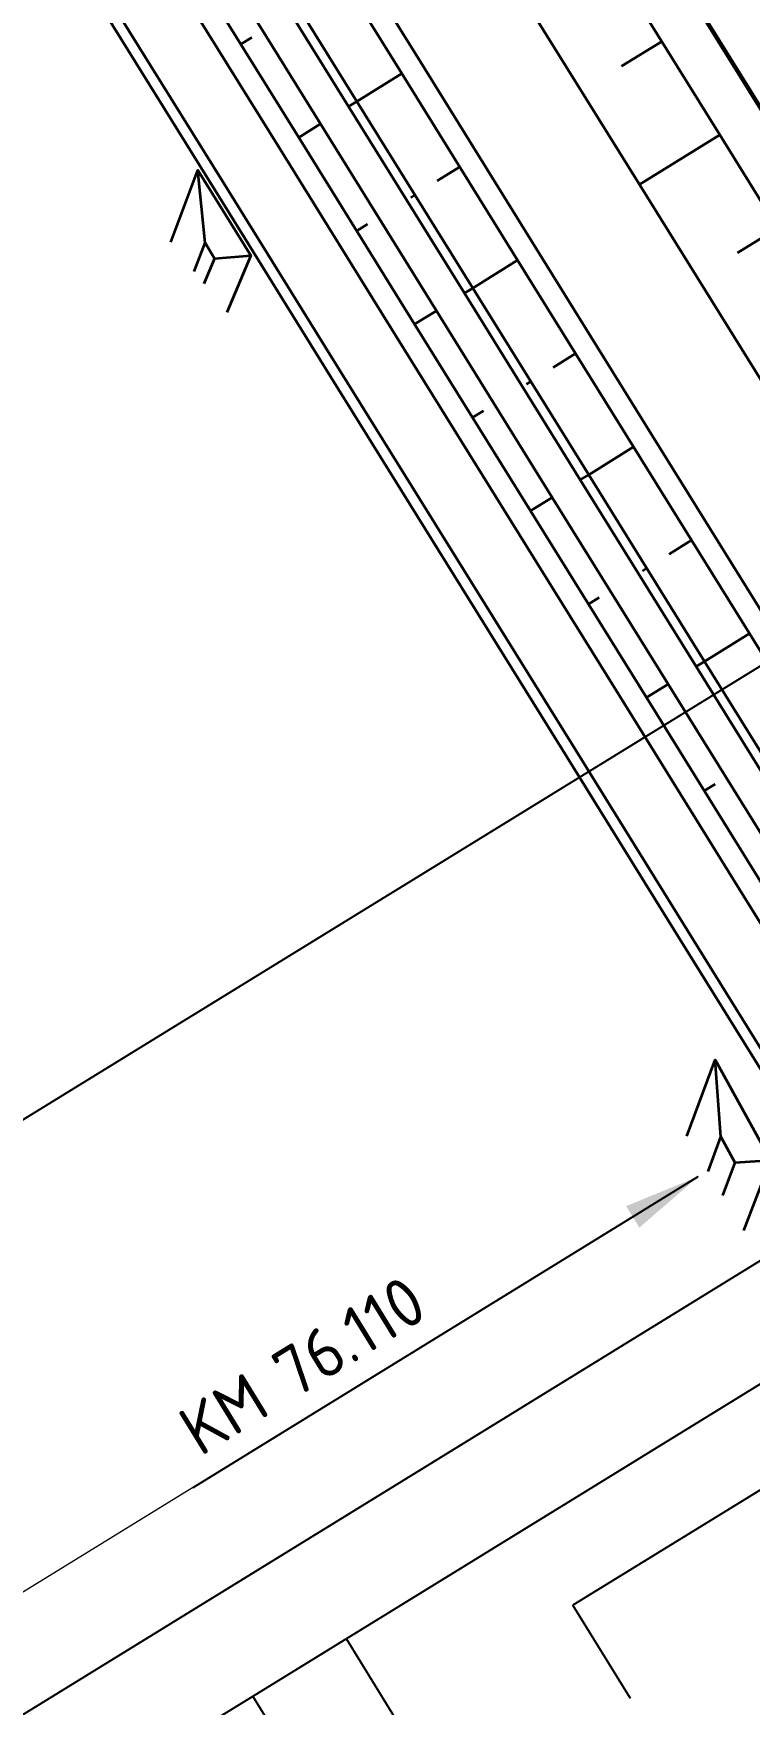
# Model space of a CAD drawing. Header units: metres. Extents: x 134219 to 139178, y 438661 to 444352.
# Drawn here: x 136217.9 to 136250.5, y 441742.7 to 441818.7 of the extents above; entities that cross this region are included whole.
import ezdxf

# ---------------------------------------------------------------- set-up
doc = ezdxf.new("R2010")
doc.units = ezdxf.units.M
doc.linetypes.add('13strp', pattern=[4, 1, -3])
for name, color, linetype, lineweight in [('N-WE-AM-KILOMETRERING-S', 7, 'Continuous', 25), ('Utd-ondergr-nw', 8, '13strp', 35), ('X-XX-AL-AANPIJLING-G', 7, 'Continuous', 18), ('X-XX-AL-AANPIJLING-S', 7, 'Continuous', 25)]:
    doc.layers.add(name, color=color, linetype=linetype, lineweight=lineweight)
doc.layers.add('N-WE-KL-MONITORING-T25', color=2, linetype='Continuous')
doc.styles.add('ISO18', font='NLCS-ISO.ttf')
doc.styles.add('ISO25', font='NLCS-ISO.ttf')
doc.dimstyles.new('UTD', dxfattribs={"dimtxt": 1.8, "dimasz": 1.8, "dimexe": 0, "dimexo": 0, "dimgap": 0.5, "dimtad": 1, "dimdec": 1, "dimzin": 1, "dimdsep": 46, "dimtxsty": 'ISO18', "dimcen": 2.5, "dimclrd": 256, "dimclre": 256, "dimclrt": 1, "dimadec": 0, "dimazin": 0, "dimtfac": 1, "dimtdec": 1, "dimtmove": 0, "dimatfit": 3, "dimfxl": 0, "dimlwd": -1, "dimlwe": -1, "dimarcsym": 0})

# ---------------------------------------------------------------- blocks, each defined once
blk = doc.blocks.new('SAL-AM_KILOMETRERING-SO')
blk.add_lwpolyline([(-37, 0), (-28, 0), (-10, 0)])
at = {"style": 'ISO25'}
blk.add_text('KM', height=2.25, dxfattribs=at).set_placement((-36, 1))
blk.add_attdef('KM', (-31, 1), '', height=2.25, dxfattribs=at)

msp = doc.modelspace()

# ---------------------------------------------------------------- linework, layer by layer
at = {"layer": 'Utd-ondergr-nw', "linetype": 'Continuous', "flags": 128}
for points in [[(136181.91, 441901.856), (136187.185, 441893.36), (136192.46, 441884.864), (136197.735, 441876.369), (136203.01, 441867.873), (136208.285, 441859.378), (136213.56, 441850.882), (136218.835, 441842.386), (136224.11, 441833.891), (136229.385, 441825.395), (136234.66, 441816.9), (136239.935, 441808.404), (136245.209, 441799.908), (136250.484, 441791.413), (136255.759, 441782.917), (136261.034, 441774.422), (136266.309, 441765.926), (136271.584, 441757.431), (136276.859, 441748.935), (136282.134, 441740.439)], [(136179.489, 441900.352), (136184.764, 441891.857), (136190.039, 441883.361), (136195.314, 441874.865), (136200.589, 441866.37), (136205.864, 441857.874), (136211.139, 441849.379), (136216.414, 441840.883), (136221.688, 441832.388), (136226.963, 441823.892), (136232.238, 441815.396), (136237.513, 441806.901), (136242.788, 441798.405), (136248.063, 441789.91), (136253.338, 441781.414), (136258.613, 441772.918), (136263.888, 441764.423), (136269.163, 441755.927), (136274.438, 441747.432), (136279.713, 441738.936)], [(136179.871, 441900.59), (136185.146, 441892.094), (136190.421, 441883.598), (136195.696, 441875.103), (136200.971, 441866.607), (136206.246, 441858.112), (136211.521, 441849.616), (136216.796, 441841.12), (136222.071, 441832.625), (136227.346, 441824.129), (136232.621, 441815.634), (136237.896, 441807.138), (136243.171, 441798.643), (136248.445, 441790.147), (136253.72, 441781.651), (136258.995, 441773.156), (136264.27, 441764.66), (136269.545, 441756.165), (136274.82, 441747.669), (136280.095, 441739.173)], [(136198.238, 441900.223), (136203.513, 441891.727), (136208.788, 441883.232), (136214.063, 441874.736), (136219.338, 441866.24), (136224.613, 441857.745), (136229.888, 441849.249), (136235.163, 441840.754), (136240.437, 441832.258), (136245.712, 441823.762), (136250.987, 441815.267), (136256.262, 441806.771), (136261.537, 441798.276), (136266.812, 441789.78), (136272.087, 441781.284), (136277.362, 441772.789), (136282.637, 441764.293), (136287.912, 441755.798), (136293.187, 441747.302), (136298.462, 441738.806)], [(136198.297, 441900.26), (136203.572, 441891.764), (136208.847, 441883.268), (136214.122, 441874.773), (136219.397, 441866.277), (136224.672, 441857.782), (136229.947, 441849.286), (136235.222, 441840.791), (136240.497, 441832.295), (136245.772, 441823.799), (136251.047, 441815.304), (136256.322, 441806.808), (136261.597, 441798.313), (136266.872, 441789.817), (136272.147, 441781.321), (136277.422, 441772.826), (136282.696, 441764.33), (136287.971, 441755.835), (136293.246, 441747.339), (136298.521, 441738.843)], [(136178.215, 441899.561), (136183.49, 441891.065), (136188.765, 441882.57), (136194.039, 441874.074), (136199.314, 441865.579), (136204.589, 441857.083), (136209.864, 441848.587), (136215.139, 441840.092), (136220.414, 441831.596), (136225.689, 441823.101), (136230.964, 441814.605), (136236.239, 441806.109), (136241.514, 441797.614), (136246.789, 441789.118), (136252.064, 441780.623), (136257.339, 441772.127), (136262.614, 441763.632), (136267.889, 441755.136), (136273.164, 441746.64), (136278.438, 441738.145)], [(136177.221, 441898.944), (136182.496, 441890.448), (136187.771, 441881.953), (136193.046, 441873.457), (136198.32, 441864.961), (136203.595, 441856.466), (136208.87, 441847.97), (136214.145, 441839.475), (136219.42, 441830.979), (136224.695, 441822.484), (136229.97, 441813.988), (136235.245, 441805.492), (136240.52, 441796.997), (136245.795, 441788.501), (136251.07, 441780.006), (136256.345, 441771.51), (136261.62, 441763.014), (136266.895, 441754.519), (136272.17, 441746.023), (136277.445, 441737.528)], [(136196.386, 441899.073), (136201.661, 441890.577), (136206.936, 441882.082), (136212.211, 441873.586), (136217.486, 441865.09), (136222.761, 441856.595), (136228.036, 441848.099), (136233.311, 441839.604), (136238.585, 441831.108), (136243.86, 441822.612), (136249.135, 441814.117), (136254.41, 441805.621), (136259.685, 441797.126), (136264.96, 441788.63), (136270.235, 441780.135), (136275.51, 441771.639), (136280.785, 441763.143), (136286.06, 441754.648), (136291.335, 441746.152), (136296.61, 441737.657)], [(136176.371, 441898.416), (136181.646, 441889.921), (136186.921, 441881.425), (136192.196, 441872.93), (136197.471, 441864.434), (136202.746, 441855.938), (136208.021, 441847.443), (136213.296, 441838.947), (136218.571, 441830.452), (136223.846, 441821.956), (136229.121, 441813.46), (136234.395, 441804.965), (136239.67, 441796.469), (136244.945, 441787.974), (136250.22, 441779.478), (136255.495, 441770.983), (136260.77, 441762.487), (136266.045, 441753.991), (136271.32, 441745.496), (136276.595, 441737)], [(136173.398, 441896.57), (136178.673, 441888.075), (136183.948, 441879.579), (136189.223, 441871.083), (136194.497, 441862.588), (136199.772, 441854.092), (136205.047, 441845.597), (136210.322, 441837.101), (136215.597, 441828.605), (136220.872, 441820.11), (136226.147, 441811.614), (136231.422, 441803.119), (136236.697, 441794.623), (136241.972, 441786.127), (136247.247, 441777.632), (136252.522, 441769.136), (136257.797, 441760.641), (136263.072, 441752.145), (136268.347, 441743.65), (136273.621, 441735.154)], [(136173.823, 441896.834), (136179.097, 441888.338), (136184.372, 441879.843), (136189.647, 441871.347), (136194.922, 441862.852), (136200.197, 441854.356), (136205.472, 441845.86), (136210.747, 441837.365), (136216.022, 441828.869), (136221.297, 441820.374), (136226.572, 441811.878), (136231.847, 441803.382), (136237.122, 441794.887), (136242.397, 441786.391), (136247.672, 441777.896), (136252.947, 441769.4), (136258.221, 441760.904), (136263.496, 441752.409), (136268.771, 441743.913), (136274.046, 441735.418)], [(136192.733, 441896.805), (136198.008, 441888.309), (136203.283, 441879.813), (136208.558, 441871.318), (136213.833, 441862.822), (136219.108, 441854.327), (136224.382, 441845.831), (136229.657, 441837.335), (136234.932, 441828.84), (136240.207, 441820.344), (136245.482, 441811.849), (136250.757, 441803.353), (136256.032, 441794.857), (136261.307, 441786.362), (136266.582, 441777.866), (136271.857, 441769.371), (136277.132, 441760.875), (136282.407, 441752.38), (136287.682, 441743.884), (136292.957, 441735.388)], [(136188.035, 441893.887), (136193.31, 441885.392), (136198.585, 441876.896), (136203.86, 441868.401), (136209.134, 441859.905), (136214.409, 441851.41), (136219.684, 441842.914), (136224.959, 441834.418), (136230.234, 441825.923), (136235.509, 441817.427), (136240.784, 441808.932), (136246.059, 441800.436), (136251.334, 441791.94), (136256.609, 441783.445), (136261.884, 441774.949), (136267.159, 441766.454), (136272.434, 441757.958), (136277.709, 441749.462), (136282.984, 441740.967)], [(136227.83, 441818.544), (136227.333, 441818.236)], [(136244.671, 441817.231), (136246.498, 441818.365)], [(136232.621, 441815.634), (136234.66, 441816.9)], [(136232.238, 441815.396), (136232.621, 441815.634)], [(136230.964, 441814.605), (136229.97, 441813.988)], [(136245.482, 441811.849), (136249.135, 441814.117)], [(136236.278, 441812.019), (136237.297, 441812.652)], [(136235.067, 441811.267), (136235.258, 441811.386)], [(136233.105, 441810.049), (136232.608, 441809.74)], [(136249.946, 441808.735), (136251.773, 441809.869)], [(136237.896, 441807.138), (136239.935, 441808.404)], [(136237.513, 441806.901), (136237.896, 441807.138)], [(136236.239, 441806.109), (136235.245, 441805.492)], [(136241.553, 441803.523), (136242.572, 441804.156)], [(136240.342, 441802.772), (136240.533, 441802.89)], [(136238.379, 441801.553), (136237.882, 441801.245)], [(136243.171, 441798.643), (136245.209, 441799.908)], [(136242.788, 441798.405), (136243.171, 441798.643)], [(136241.514, 441797.614), (136240.52, 441796.997)], [(136246.827, 441795.028), (136247.847, 441795.661)], [(136245.617, 441794.276), (136245.808, 441794.395)], [(136243.654, 441793.058), (136243.157, 441792.749)], [(136248.445, 441790.147), (136250.484, 441791.413)], [(136248.063, 441789.91), (136248.445, 441790.147)], [(136246.789, 441789.118), (136245.795, 441788.501)], [(136248.929, 441784.562), (136248.432, 441784.253)]]:
    msp.add_lwpolyline(points, dxfattribs=at)
at = {"layer": 'Utd-ondergr-nw', "linetype": 'Continuous'}
for points in [[(136224.146, 441809.228), (136225.376, 441812.505), (136227.792, 441808.614), (136226.693, 441806.02)], [(136225.703, 441809.192), (136225.376, 441812.505)], [(136225.213, 441807.885), (136225.703, 441809.192), (136226.141, 441808.486), (136225.652, 441807.331)], [(136226.141, 441808.486), (136227.792, 441808.614)], [(136247.634, 441768.546), (136248.926, 441772.023), (136251.441, 441767.454), (136250.216, 441764.247)], [(136249.186, 441768.507), (136248.926, 441772.023)], [(136248.602, 441766.935), (136249.186, 441768.507), (136249.827, 441767.342), (136249.256, 441765.846)], [(136249.827, 441767.342), (136251.441, 441767.454)]]:
    msp.add_lwpolyline(points, dxfattribs=at)
at = {"layer": 'X-XX-AL-AANPIJLING-S'}
for p, q in [((136180.28, 441746.452), (136282.484, 441809.33)), ((136284.088, 441777.633), (136219.367, 441737.815)), ((136267.26, 441772.892), (136185.888, 441722.83)), ((136278.189, 441769.187), (136242.456, 441747.203)), ((136245.076, 441742.945), (136242.456, 441747.203)), ((136234.762, 441741.416), (136232.142, 441745.674)), ((136230.504, 441738.796), (136227.884, 441743.054))]:
    msp.add_line(p, q, dxfattribs=at)

# ---------------------------------------------------------------- block references
at = {"layer": 'N-WE-AM-KILOMETRERING-S'}
ref = msp.add_blockref('SAL-AM_KILOMETRERING-SO', (136256.673, 441771.942), dxfattribs=dict(at, rotation=31.60077026023806))
ref.add_attrib('KM', '76.110', (136229.746, 441756.55), dxfattribs={"layer": 'N-WE-KL-MONITORING-T25', "height": 2.25, "rotation": 31.60077, "style": 'ISO25'})

# ---------------------------------------------------------------- leaders
at = {"layer": 'X-XX-AL-AANPIJLING-G'}
msp.add_leader([(136248.156, 441766.703), (136169.322, 441718.202)], dimstyle='UTD', override={"dimasz": 3.5, "dimfxl": 0}, dxfattribs=at)

doc.saveas('drawing.dxf')
